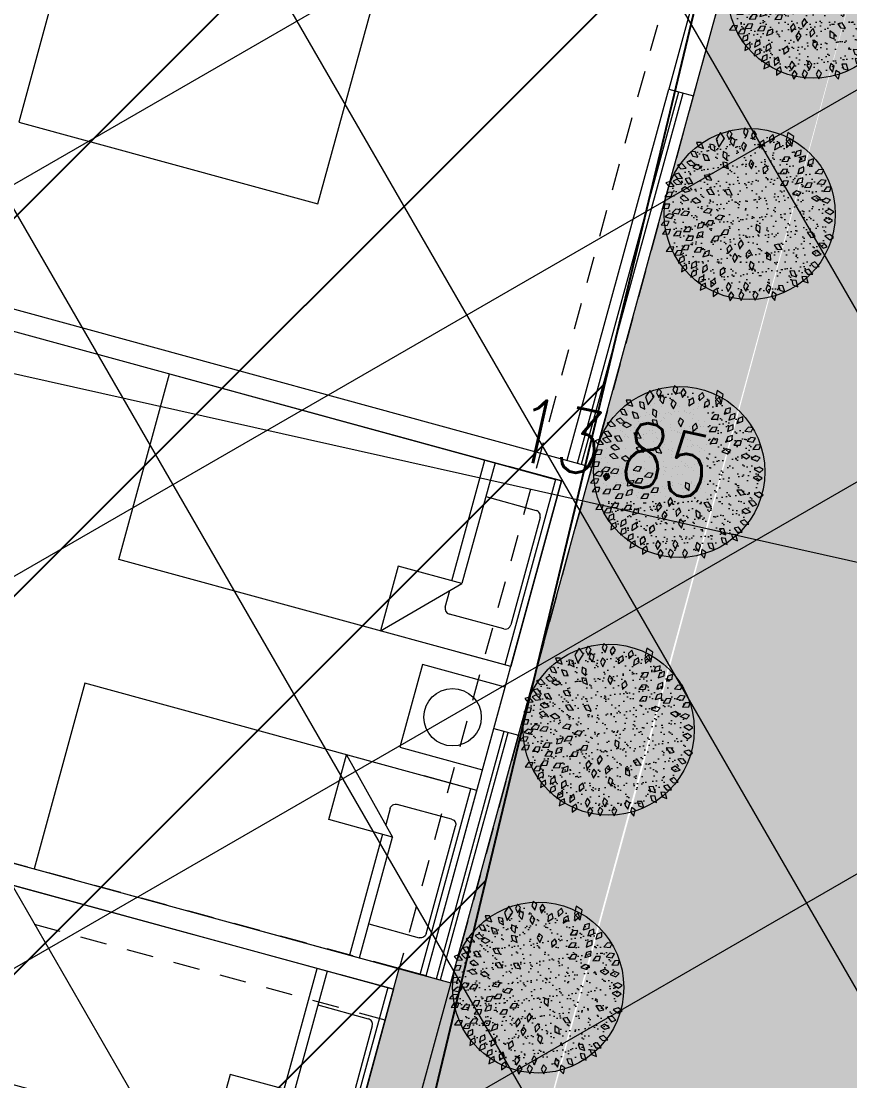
# Model space of a CAD drawing. Header units: inches. Extents: x 0 to 766, y -245 to 236.
# Drawn here: x 202.551 to 206.424, y 73.733 to 78.688 of the extents above; entities that cross this region are included whole.
import ezdxf

# ---------------------------------------------------------------- set-up
doc = ezdxf.new("R2010")
doc.units = ezdxf.units.IN
doc.header["$MEASUREMENT"] = 0
doc.linetypes.add('HIDDEN2', pattern=[0.1875, 0.125, -0.0625])
doc.layers.get('DEFPOINTS').update_dxf_attribs({"color": 251, "lineweight": 9})
for name, color, linetype, lineweight in [('000 SOS 911 SOPORTES ACI', 3, 'Continuous', 25), ('A-PLACAS', 251, 'Continuous', 9), ('A-VIGAS', 251, 'HIDDEN2', 9), ('COTAS-EXTER', 251, 'Continuous', 9), ('DLP_ETAPAS', 251, 'Continuous', 9), ('DLP_HATCH', 251, 'Continuous', 9), ('HATCH', 251, 'Continuous', 9), ('MOBILIARIO', 251, 'Continuous', 9), ('MURO-BAJO', 251, 'Continuous', 9), ('MUROS', 251, 'Continuous', 9), ('VIDRIOS', 251, 'Continuous', 9), ('XREF_VEGETACION_200612$0$0_PA_alternathera verde', 251, 'Continuous', 9), ('XREF_VEGETACION_200612$0$0_PA_arrayan', 251, 'Continuous', 9), ('XREF_VEGETACION_200612$0$0_PA_VEGETACION', 251, 'Continuous', 9)]:
    doc.layers.add(name, color=color, linetype=linetype, lineweight=lineweight)
doc.layers.add('relleno', color=7, linetype='Continuous')
doc.styles.add('TXT_COTAS', font='romans.shx', dxfattribs={"width": 0.8})
doc.dimstyles.new('DLP-COTA 200', dxfattribs={"dimtxt": 0.3, "dimasz": 0.2, "dimexe": 0.36, "dimexo": 0.12, "dimgap": 0.12, "dimtad": 1, "dimzin": 0, "dimdsep": 46, "dimtxsty": 'TXT_COTAS', "dimblk": 'ARCHTICK', "dimcen": 0.18, "dimdle": 0.2, "dimclrd": 256, "dimclre": 256, "dimclrt": 2, "dimadec": 0, "dimazin": 0, "dimtfac": 1, "dimtix": 1, "dimtofl": 0, "dimtmove": 2, "dimatfit": 3, "dimfxl": 0.36, "dimtolj": 1, "dimtzin": 0, "dimlwd": 9, "dimlwe": 9, "dimarcsym": 0})

# ---------------------------------------------------------------- blocks, each defined once
blk = doc.blocks.new('XREF_VEGETACION_200612$0$vib 2')
at = {"layer": 'XREF_VEGETACION_200612$0$0_PA_arrayan', "color": 68, "true_color": 0x3d5200}
for points in [[(471.9991278601013, 17.40327505128238), (471.9866738549131, 17.38433920615082), (471.9947412778862, 17.36167107864796), (472.0110900439348, 17.38599382868125)], [(472.0238042046054, 17.40891701607177), (472.0178819022391, 17.39633102536962), (472.0247516089712, 17.3832593512432), (472.0325724509072, 17.399456377245)], [(472.0691685130013, 17.41660571361439), (472.0648215750683, 17.40339265348848), (472.0732307002172, 17.39125394889214), (472.0790227100223, 17.4082822148728)], [(472.0956921621608, 17.40829769946393), (472.0877171243825, 17.39690122633817), (472.0922654877425, 17.38285224325039), (472.1027251134618, 17.39748458584128)], [(472.1916999459867, 17.40313652296629), (472.1872218011545, 17.38091908173373), (472.2031735761645, 17.36290608109706), (472.2092520207831, 17.39157541718157)], [(471.9312554757778, 17.3750014276066), (471.9362852374229, 17.36203291477503), (471.9504886970377, 17.35799270809355), (471.9441533511697, 17.37482638305241)], [(471.9690640062734, 17.37018244325063), (471.9712709731591, 17.35644890312261), (471.984315701971, 17.34952816723208), (471.9816401853354, 17.36731442121183)], [(472.030705056617, 17.38915131883394), (472.0274703579561, 17.37562292085584), (472.0368584490883, 17.36422444376731), (472.0412164100832, 17.38167487057731)], [(472.0650128810584, 17.3758903175073), (472.0593512305805, 17.36318494300917), (472.0664888819454, 17.35025762820493), (472.0739742462451, 17.36661239941043)], [(472.1233968454622, 17.38147155532374), (472.1115935541864, 17.37411199403718), (472.1102724547834, 17.35940430110412), (472.1256297008644, 17.3687672179945)], [(472.1495084159559, 17.39750684251197), (472.1393987686251, 17.3879530025446), (472.1410202030202, 17.37327538402019), (472.1542160061473, 17.38549749511912)], [(472.1685617030637, 17.37516873027289), (472.1563760033923, 17.36846130522355), (472.154257793917, 17.35384710925976), (472.170101040688, 17.36236184658062)], [(472.1970701181393, 17.38396217420498), (472.1868647333844, 17.37451066907229), (472.1883382153296, 17.35981746023259), (472.2016564808482, 17.37190600950316)], [(471.9138282526026, 17.34757867194693), (471.9201314029929, 17.33517902991852), (471.9346680541604, 17.33258147185742), (471.9266788235137, 17.34869610537996)], [(471.9672958700494, 17.32413026281313), (471.9626095443429, 17.33722679589073), (471.9485174655376, 17.34163982772762), (471.9544070842902, 17.32464507527751)], [(472.0072622541147, 17.34896166609289), (472.0063585641862, 17.33508131408768), (472.0175366961939, 17.32543191514983), (472.0188851998752, 17.3433676548255)], [(472.2301299494396, 17.35317426655325), (472.216849733088, 17.34903703548267), (472.2118540585104, 17.33514082122968), (472.229079194109, 17.34031807180304)], [(471.8767784409972, 17.30959797979472), (471.8865132369244, 17.29966245889579), (471.9011591910421, 17.30154860921541), (471.8887008433954, 17.31452161171296)], [(471.9031515122751, 17.31885644349842), (471.9129879981514, 17.30902158849829), (471.9276137748297, 17.31105829947583), (471.9150226352793, 17.3239024586428)], [(471.920530002957, 17.30365578525095), (471.9328255470115, 17.29715190766251), (471.9462039124707, 17.30340337730459), (471.9303899802034, 17.31197243595434)], [(472.0059207432759, 17.31863085172833), (472.0092072874428, 17.30511495535762), (472.0227586467599, 17.29924791217451), (472.0186844011268, 17.31676675181666)], [(472.0858690981479, 17.32473780537327), (472.0804718505148, 17.31191787771129), (472.0878757557742, 17.29914119105299), (472.0950207297554, 17.31564751004578)], [(472.1308908290395, 17.30936928412336), (472.1207254950664, 17.2998747165982), (472.1222610845667, 17.28518786874244), (472.1355281224477, 17.29733261763874)], [(472.1965609583441, 17.33334824426671), (472.1826713152425, 17.33260082083919), (472.1744144473753, 17.32035804059637), (472.1923836147395, 17.32114432560812)], [(472.2427193064499, 17.33677128993281), (472.2295514937284, 17.33228915479364), (472.2249198925387, 17.31826739294021), (472.2420041621569, 17.32389206639803)], [(472.2652836304198, 17.32779293227077), (472.2522345667672, 17.32297600741501), (472.2479625335379, 17.30884054608046), (472.264897601269, 17.31489964674247)], [(471.8674055556874, 17.2834126044072), (471.8757167310754, 17.27225889690928), (471.8904833037422, 17.2721595655193), (471.8798815137007, 17.28668923405706)], [(471.9531595826988, 17.28075862140554), (471.9600395856749, 17.26866951944026), (471.9746824210687, 17.26675930827994), (471.9659432856084, 17.28247989132526)], [(472.1913401827306, 17.29818071918495), (472.1774505396288, 17.29743329575765), (472.1691936717617, 17.2851905155149), (472.1871628391261, 17.28597680052635)], [(472.2375130577273, 17.30498623644828), (472.2246111890482, 17.29978790865365), (472.2207564112678, 17.28553300692428), (472.2375061007713, 17.29208717517187)], [(472.2947827198608, 17.29633274976908), (472.2809356677341, 17.29765183076583), (472.2709557496599, 17.28676777038925), (472.2888430447632, 17.28488259300386)], [(471.8432023853429, 17.25905713633304), (471.8522458463065, 17.248488473169), (471.8669855839673, 17.24938383272581), (471.8554293522136, 17.26316652939764)], [(471.8641238487728, 17.26429892228333), (471.8739965423655, 17.25450041482125), (471.8886147074063, 17.25659105728167), (471.8759762794365, 17.26938868824808)], [(471.8875433468671, 17.24168499085601), (471.8983226230563, 17.23289362963541), (471.9126679937606, 17.23639675315681), (471.898844281489, 17.24790389002589)], [(471.8982852881148, 17.27098195765526), (471.905596492749, 17.25914865236626), (471.9202986570771, 17.25776738515364), (471.9109986551812, 17.27316281254658)], [(472.1935039490474, 17.26467152883387), (472.1796143059458, 17.26392410540634), (472.1713574380786, 17.25168132516353), (472.1893266054428, 17.2524676101753)], [(472.2350661995038, 17.27384185733024), (472.2216746009388, 17.27008075175502), (472.2162890624615, 17.25633093319752), (472.2336533384089, 17.26102040445849)], [(472.2614461514057, 17.25911742810021), (472.247556508304, 17.25837000467263), (472.2392996404368, 17.24612722443015), (472.2572688078012, 17.24691350944158)], [(472.3013743825365, 17.26605887792175), (472.2876041292039, 17.26802380805665), (472.27712633719, 17.25761816489685), (472.2949059541694, 17.25489889294519)], [(471.8626886242028, 17.23282966493801), (471.8487989811011, 17.2320822415104), (471.8405421132339, 17.21983946126758), (471.8585112805981, 17.22062574627935)], [(471.8840771310779, 17.21759840403476), (471.8942489705281, 17.20811080636852), (471.9087952631908, 17.210653817342), (471.8957660037138, 17.22305331803207)], [(471.9596715611343, 17.23897057432196), (471.9672595637616, 17.2273128282531), (471.9819901928693, 17.22627837132236), (471.9723300109548, 17.24145038850105)], [(472.0121751053676, 17.23879815353993), (472.0185452591874, 17.22643280002396), (472.0330957531845, 17.22391393927114), (472.0250194416004, 17.23998510634376)], [(472.2303035076272, 17.23186319229057), (472.2170309881666, 17.23602504938171), (472.2050109889733, 17.2274471035644), (472.2221185369953, 17.2218936343279)], [(472.2855023918595, 17.21469772316737), (472.2737293897624, 17.22210564115389), (472.2599197582529, 17.21687538182732), (472.2750463125652, 17.20714416532985)], [(472.3160978734025, 17.2472291267417), (472.3022082303008, 17.24648170331412), (472.2939513624336, 17.23423892307136), (472.3119205297978, 17.23502520808304)], [(471.8550422716805, 17.19861191274353), (471.8411526285786, 17.19786448931595), (471.8328957607115, 17.18562170907313), (471.8508649280757, 17.1864079940849)], [(471.9179686242347, 17.21006536739594), (471.9287884193358, 17.20132392236419), (471.9431174452183, 17.20489331339161), (471.9292406941218, 17.21633643354752)], [(472.3143617069008, 17.21054551540897), (472.3013713616356, 17.21551861878223), (472.288844847143, 17.20769890205324), (472.3055770190808, 17.20110014140263)], [(471.8660329037291, 17.16782945297891), (471.8525135439806, 17.17110172119393), (471.8410890306565, 17.16174533137982), (471.8585272836685, 17.1573389097268)], [(471.8853725824287, 17.18197588400755), (471.8715792613734, 17.18377174634582), (471.8612299039518, 17.17323835486857), (471.8790415405041, 17.17073739040887)], [(471.910446139305, 17.17683221118372), (471.896628000266, 17.17842590524867), (471.8864339929978, 17.1677420973663), (471.9042803415284, 17.16550221700888)], [(471.9756770814882, 17.18322690456202), (471.9619528263375, 17.18549089392448), (471.9512511746037, 17.17531562069885), (471.9689674367252, 17.1722102581862)], [(472.0081281987939, 17.16505209735902), (471.9943778646585, 17.16715189221545), (471.9837985925572, 17.1568494392622), (472.0015507046439, 17.15395604396474)], [(472.320219637316, 17.15175342620461), (472.3084552124438, 17.15917495803504), (472.2946395399031, 17.15396067694493), (472.3097548271959, 17.14421196882793)], [(472.3233366244269, 17.17668400320403), (472.311261622581, 17.18358872316204), (472.2976849031984, 17.17778060592329), (472.3132084730252, 17.16869611365746)], [(471.8529816687287, 17.14894762808089), (471.8391069233886, 17.14993366511248), (471.8293913657062, 17.13881298734668), (471.8473187878926, 17.1373580805982)], [(471.9158437026969, 17.13271523026833), (471.9019540595952, 17.1319678068408), (471.893697191728, 17.11972502659802), (471.9116663590921, 17.1205113116097)], [(471.9338902948323, 17.12975302772929), (471.9475505362749, 17.13237574216433), (471.9540722237375, 17.14562448277169), (471.9363753537723, 17.14241044896286)], [(471.9794218933341, 17.15051873528043), (471.9655125491025, 17.15062347457134), (471.9565212977791, 17.1389094259676), (471.9745048867752, 17.1385935989407)], [(472.1012330537493, 17.13995780387387), (472.1003802427454, 17.12607423298343), (472.111593665671, 17.11646586780844), (472.1128764240457, 17.13440642941719)], [(471.8561739585929, 17.12575092121491), (471.8422843154911, 17.12500349778767), (471.8340274476239, 17.11276071754486), (471.8519966149883, 17.11354700255632)], [(471.8871920905565, 17.12063593790088), (471.8733024474548, 17.11988851447361), (471.8650455795875, 17.1076457342308), (471.8830147469517, 17.10843201924257)], [(471.9223469630639, 17.10711095016765), (471.90845160975, 17.10647850763439), (471.900093699364, 17.09430448327791), (471.9180687588504, 17.09494202256789)], [(471.9496185623283, 17.11952516827088), (471.9361875401698, 17.11590736907021), (471.9306553898372, 17.10221588092062), (471.9480687823412, 17.10671954402957)], [(471.9957871998629, 17.10666925006131), (471.9818975567611, 17.1059218266337), (471.9736406888939, 17.09367904639092), (471.9916098562584, 17.09446533140266)], [(472.0237692395729, 17.12447901158595), (472.0098795964709, 17.1237315881587), (472.0016227286038, 17.11148880791583), (472.0195918959681, 17.11227509292732)], [(472.0584880827169, 17.09626565518792), (472.0502723602935, 17.08504145221687), (472.0545207645998, 17.07089887126759), (472.0652893641604, 17.08530534493025)], [(472.2705270150441, 17.10602029360768), (472.2624571855337, 17.11734984253687), (472.2476961478407, 17.11776613722128), (472.2579835942099, 17.10301223376928)], [(472.3230863208236, 17.10305201458183), (472.3120773882045, 17.11155402786463), (472.2978301032031, 17.10767119318691), (472.3119545166792, 17.0965352081011)], [(471.8663644296191, 17.07586084740194), (471.8524747865171, 17.0751134239747), (471.8442179186499, 17.06287064373188), (471.8621870860145, 17.06365692874331)], [(471.9100743109877, 17.08089120877986), (471.8961922313503, 17.08001445783429), (471.8880497436159, 17.06769530897779), (471.9060108086499, 17.06864891410259)], [(471.9464331557788, 17.07428867330424), (471.9325435126772, 17.07354124987665), (471.9242866448101, 17.06129846963387), (471.9422558121742, 17.06208475464561)], [(472.0267184384267, 17.08202757759358), (472.017925008146, 17.07124998921912), (472.0214253778221, 17.05690394630923), (472.0329351681207, 17.0707254493812)], [(472.0828863184533, 17.0672609851137), (472.0731038350667, 17.05737241362618), (472.0752181820086, 17.04275765834049), (472.0879952995834, 17.05541682444121)], [(472.1532569721846, 17.08109375610911), (472.1610950348405, 17.06960264645468), (472.175844572892, 17.06888664204416), (472.1658588991897, 17.08384643952288)], [(472.3049827001154, 17.07648424577365), (472.2958495072797, 17.08697546190407), (472.2811179345431, 17.08595453107415), (472.2927911951269, 17.07227081055546)], [(471.889638327005, 17.06576830096182), (471.8757536645921, 17.06493344950857), (471.8675740352948, 17.05263893042056), (471.8855378964714, 17.05353832550565)], [(471.8958534949202, 17.04958886050997), (471.8831447912918, 17.04393468688727), (471.879799744091, 17.02955163455942), (471.896305581002, 17.03669772214343)], [(471.9675738361461, 17.06561034058126), (471.9543059246627, 17.06143381665006), (471.9493514063843, 17.04752287549988), (471.9665611412522, 17.05275109179828)], [(472.0407998125292, 17.05718892823358), (472.0338229965551, 17.04515543887498), (472.0395498087595, 17.03154422449009), (472.0487269836328, 17.04701318312476)], [(472.1431556005668, 17.03805745600607), (472.142884261277, 17.05196454780341), (472.1309314150905, 17.06063582239795), (472.131101891352, 17.0426502682576)], [(472.2618731972742, 17.05929127437574), (472.2727632277976, 17.05063748546723), (472.2870629632411, 17.05432246868213), (472.2730942600488, 17.06565315934992)], [(471.9020619561104, 17.02567266258305), (471.8898455405596, 17.01902134554291), (471.887660148725, 17.00441704488958), (471.9035423837974, 17.01285883551665)], [(471.9304662182968, 17.00978764210532), (471.917858695864, 17.00391131626495), (471.914766569561, 16.98947177714567), (471.9311444591964, 16.99690642246199)], [(471.9302769097613, 17.03512574451744), (471.9179018181759, 17.02877452923724), (471.9153606839006, 17.01422790861096), (471.9314441967879, 17.02227960613965)], [(471.9601214090856, 17.02456169746074), (471.9485773204055, 17.01680187505161), (471.9477611385283, 17.00205754115043), (471.9627884237772, 17.01194136216975)], [(472.0093882638051, 17.0172671663461), (471.9984637248761, 17.0086569818842), (471.9987643284816, 16.99389313507765), (472.013001557347, 17.00488451961814)], [(472.0852723583308, 17.03415629966037), (472.0812669136661, 17.02083574260299), (472.0899856571089, 17.00891747730017), (472.0953375062449, 17.02608916710383)], [(472.1979020280947, 17.00738808887391), (472.2026591088393, 16.99431709005714), (472.2167748464238, 16.98998033003454), (472.2107934093976, 17.00694298404267)], [(472.2399053988038, 17.00867457269498), (472.2483900304832, 16.99765223843531), (472.2631563502151, 16.99778390706083), (472.2523285752761, 17.01214595808955)], [(472.2575816109248, 17.02804146086364), (472.2673630416371, 17.01815184810641), (472.2819999601167, 17.02010688070891), (472.2694807177307, 17.03302112826614)], [(471.9516418350823, 16.99311642633708), (471.9388391641212, 16.98767837121232), (471.9352509236898, 16.97335405392837), (471.9518754585199, 16.98021947901151)], [(471.9825233693091, 16.98536237849359), (471.9717541946844, 16.97655864603644), (471.9723181710373, 16.96180251288015), (471.9863570222409, 16.97304617228323)], [(472.2031155995646, 16.98126632587497), (472.2065555556306, 16.96778865806706), (472.2201727254758, 16.96207602115748), (472.2158996206267, 16.97954742049569)], [(472.2321669876316, 16.99170220966022), (472.2359621967923, 16.97832023616226), (472.249725690669, 16.97296974353537), (472.2449919982344, 16.99032201646432)], [(471.9569241407396, 16.97264876413521), (471.9444619520573, 16.96647019791626), (471.9417188399888, 16.95196030917671), (471.9579127312776, 16.95978763980761)], [(471.9896707949354, 16.95741639135522), (471.9785002073352, 16.94912791743385), (471.9783708440703, 16.93436157732557), (471.9929220443532, 16.94493379517339)], [(472.0223432390733, 16.97374342907903), (472.0153781874135, 16.96170312664722), (472.0211182998611, 16.94809751588758), (472.0302803516985, 16.96357543648494)], [(472.030000023455, 16.94774171370608), (472.0223566240668, 16.93612021324051), (472.0273078453716, 16.92220809828106), (472.0373415772132, 16.9371357050959)], [(472.0576167209745, 16.94881853898118), (472.0519104534347, 16.9361331403654), (472.0590026287028, 16.92318082068826), (472.0665454243158, 16.93950918417747)], [(472.0704825728195, 16.97470032761799), (472.0649396098166, 16.96194272641605), (472.0721974614599, 16.9490825116211), (472.0795300388005, 16.96550635189757)], [(472.0979690943521, 16.94925666250339), (472.0921063795957, 16.93664280492672), (472.0990378277722, 16.92360376503777), (472.1067819836412, 16.9398375960634)], [(472.1335297547532, 16.96779044449741), (472.1293706982108, 16.95451704719468), (472.1379511800154, 16.94249885818604), (472.1435010394947, 16.95960757759022)], [(472.1481873327727, 16.94765669469166), (472.1454389599439, 16.93402117951763), (472.1552290463867, 16.92296605660999), (472.1589595715612, 16.94056129465406)], [(472.1650447614836, 16.96578184343801), (472.1694842578887, 16.9525995940495), (472.1834909569655, 16.94792263820017), (472.1779216031351, 16.96502502159538)]]:
    blk.add_lwpolyline(points, close=True, dxfattribs=at)
blk = doc.blocks.new('XREF_VEGETACION_200612$0$ARRAYAN')
at = {"layer": 'XREF_VEGETACION_200612$0$0_PA_arrayan', "true_color": 0x779e00}
h = blk.add_hatch(dxfattribs=at)
h.set_pattern_fill('AR-SAND', color=64, scale=0.0009, style=0)
h.set_pattern_definition([(37.50000000000001, (878.0805660225582, 496.4642429204698), (-0.0014400281663856, 0.0440471913596408), [0, -0.0347472, 0, -0.038862, 0, -0.0371475]), (7.499999999999999, (878.0805660225582, 496.4642429204698), (0.0404570954824202, 0.0645142590511519), [0, -0.0187452, 0, -0.0313182, 0, -0.0120015]), (327.5, (878.0524482225583, 496.4642429204698), (0.0711893133217312, 0.0001293466210691), [0, -0.01143, 0, -0.041148, 0, -0.053721]), (317.5, (878.0524482225583, 496.4642429204698), (0.0687200807225068, 0.0200636390931495), [0, -0.005715, 0, -0.0269748, 0, -0.030861])])
h.paths.add_polyline_path([(784.3152277029352, 808.4285049173043, 1), (783.7942965999522, 808.4285049173043, 1)])
at = {"layer": 'XREF_VEGETACION_200612$0$0_PA_arrayan'}
blk.add_circle((784.0578047917517, 808.4294242570828), 0.2761531747650853, dxfattribs=at)
at = {"layer": 'XREF_VEGETACION_200612$0$0_PA_arrayan', "color": 252, "xscale": 1.128600000000005, "yscale": 1.128600000000005, "zscale": 1.128600000000005}
blk.add_blockref('XREF_VEGETACION_200612$0$vib 2', (251.2648154271443, 789.0514367767951), dxfattribs=at)
blk = doc.blocks.new('XREF_PISOS_200612')
at = {"true_color": 0xc5dddb}
h = blk.add_hatch(color=254, dxfattribs=at)
h.dxf.hatch_style = 1
edge = h.paths.add_edge_path()
edge.add_arc((54.31017770283506, 58.45093949884176), 2.034999167713067, 137.2455501913871, 180, ccw=False)
edge.add_spline(control_points=[(52.81593929347582, 59.83241450320929), (52.72144404883147, 59.73020604997873), (52.6097548295802, 59.64713115803897)], knot_values=[7.420732677251505, 7.420732677251505, 7.420732677251505, 7.608206266191195, 7.608206266191195, 7.608206266191195], weights=[0.9697931051922422, 0.9805677013496867, 1], degree=2, periodic=0)
edge.add_spline(control_points=[(52.6097548295802, 59.64713115803897), (50.2794655689504, 57.91385261714458), (47.9491763083206, 56.1805740762502)], knot_values=[6.420732677251503, 6.420732677251503, 6.420732677251503, 7.420732677251504, 7.420732677251504, 7.420732677251504], weights=[1, 1, 1], degree=2, periodic=0)
edge.add_spline(control_points=[(47.9491763083206, 56.1805740762502), (46.74738107764279, 55.28667394630612), (47.63950677076355, 54.08356091473252)], knot_values=[4.851412029839768, 4.851412029839768, 4.851412029839768, 6.420732677251505, 6.420732677251505, 6.420732677251505], weights=[1, 0.7076283201114759, 1], degree=2, periodic=0)
edge.add_spline(control_points=[(47.63950677076355, 54.08356091473252), (48.70079921590514, 52.65231105033308), (49.76209166101762, 51.22106118500233)], knot_values=[3.851412029839767, 3.851412029839767, 3.851412029839767, 4.851412029839767, 4.851412029839767, 4.851412029839767], weights=[1, 1, 1], degree=2, periodic=0)
edge.add_spline(control_points=[(49.76209166101762, 51.22106118500233), (48.22932379113627, 53.28813875280321), (49.77797822045977, 55.34334104787558), (51.28306129571865, 57.34072027821094), (53.64785177248996, 56.52673941198736)], knot_values=[1.312897387582045, 1.312897387582045, 1.312897387582045, 2.596701397528634, 2.596701397528634, 3.851412029839767, 3.851412029839767, 3.851412029839767], weights=[1, 0.800958439030089, 1, 0.8054690896072664, 0.9911831382454394], degree=2, periodic=0)
edge.add_arc((54.31017770283506, 58.45093949884176), 2.034999167713067, 180, 251.00610406871, ccw=False)
edge = h.paths.add_edge_path()
edge.add_arc((55.26212411891902, 61.66319752670825), 1.31534463850727, 118.9530838935475, 180.0000000000045, ccw=False)
edge.add_arc((53.36564128127065, 65.09115993138403), 2.602253273649963, 223.0791399977491, 298.9530838935453, ccw=False)
edge.add_spline(control_points=[(51.46492688724538, 63.31380040384829), (52.13753899236326, 62.59450670424849), (52.81015109751024, 61.87521300464869)], knot_values=[9.103877956185665, 9.103877956185665, 9.103877956185665, 9.690290230294782, 9.690290230294782, 9.690290230294782], weights=[1, 1, 1], degree=2, periodic=0)
edge.add_spline(control_points=[(52.81015109751024, 61.87521300464869), (53.26863654976478, 61.3849070854485), (53.20850411357242, 60.71633181255311), (53.16274138839799, 60.20752444677056), (52.81593929347582, 59.83241450320929)], knot_values=[7.608206266191196, 7.608206266191196, 7.608206266191196, 8.449778905658277, 8.449778905658277, 9.103877956185666, 9.103877956185666, 9.103877956185666], weights=[1, 0.9127680279737026, 1, 0.9322003266240158, 0.9697931051922422], degree=2, periodic=0)
edge.add_arc((54.31017770283506, 58.45093949884176), 2.034999167713067, 73.4929124860069, 137.245550186372, ccw=False)
edge.add_arc((55.26212411891902, 61.66319752670825), 1.31534463850727, 180, 253.4929124860068, ccw=False)
edge = h.paths.add_edge_path()
edge.add_spline(control_points=[(52.06674706956255, 67.34606479108334), (51.46490546764107, 66.9993856092915), (50.8630638657196, 66.65270642656833)], knot_values=[11.90393865263135, 11.90393865263135, 11.90393865263135, 12.35166604686488, 12.35166604686488, 12.35166604686488], weights=[1, 1, 1], degree=2, periodic=0)
edge.add_spline(control_points=[(50.8630638657196, 66.65270642656833), (50.23517412878573, 66.29102272167802), (50.12820993817877, 65.57435035146773), (50.02124574757181, 64.85767798125744), (50.51616055594059, 64.32841438241303)], knot_values=[10.10387795618567, 10.10387795618567, 10.10387795618567, 11.00390830440851, 11.00390830440851, 11.90393865263135, 11.90393865263135, 11.90393865263135], weights=[1, 0.9004405020335327, 1, 0.9004405020335327, 1], degree=2, periodic=0)
edge.add_spline(control_points=[(50.51616055594059, 64.32841438241303), (50.99054372159299, 63.82110739313066), (51.46492688724538, 63.31380040384829)], knot_values=[9.690290230294782, 9.690290230294782, 9.690290230294782, 10.10387795618566, 10.10387795618566, 10.10387795618566], weights=[1, 1, 1], degree=2, periodic=0)
edge.add_arc((53.36564128127065, 65.09115993138403), 2.602253273649962, 180, 223.0791399977492, ccw=False)
edge.add_arc((53.36564128127065, 65.09115993138403), 2.602253273649963, 119.94325922403061, 180, ccw=False)
edge = h.paths.add_edge_path()
edge.add_arc((55.59758859759313, 68.49695366155356), 1.469726558404782, 160.2370857837698, 180, ccw=False)
edge.add_spline(control_points=[(54.21442918878165, 68.99391060788184), (54.02835176844383, 68.4760091342032), (53.55149262698251, 68.2013236740604)], knot_values=[12.90393865263135, 12.90393865263135, 12.90393865263135, 13.60460954261812, 13.60460954261812, 13.60460954261812], weights=[0.9717292602615879, 0.9254469480725109, 1], degree=2, periodic=0)
edge.add_spline(control_points=[(53.55149262698251, 68.2013236740604), (52.80911984827253, 67.77369423303753), (52.06674706956255, 67.34606479108334)], knot_values=[12.35166604686488, 12.35166604686488, 12.35166604686488, 12.90393865263135, 12.90393865263135, 12.90393865263135], weights=[1, 1, 1], degree=2, periodic=0)
edge.add_arc((53.36564128127065, 65.09115993138403), 2.602253273649963, 56.76163653179577, 119.9432592240154, ccw=False)
edge.add_arc((55.59758859759313, 68.49695366155356), 1.469726558404782, 180, 236.7616365318027, ccw=False)
edge = h.paths.add_edge_path()
edge.add_arc((54.99892079690471, 71.13364628795534), 1.234076530135634, 217.3290119148632, 282.7922702117886, ccw=False)
edge.add_spline(control_points=[(53.96818250254728, 70.44547442067415), (54.40392261566012, 69.90774814225733), (54.27757210604614, 69.22726702876389), (54.25543357760762, 69.1080364016816), (54.21442918878165, 68.99391060788184)], knot_values=[13.60460954261812, 13.60460954261812, 13.60460954261812, 14.46920996199322, 14.46920996199322, 14.63313949138156, 14.63313949138156, 14.63313949138156], weights=[1, 0.9080044556105098, 1, 0.9825575075379989, 0.9717292602615879], degree=2, periodic=0)
edge.add_arc((55.59758859759313, 68.49695366155356), 1.469726558404782, 102.7922702117881, 160.2370857526825, ccw=False)
blk = doc.blocks.new('paisajismo et 1')
at = {"layer": 'XREF_VEGETACION_200612$0$0_PA_alternathera verde', "true_color": 0xcde5ce, "transparency": 33554618}
h = blk.add_hatch(color=254, dxfattribs=at)
edge = h.paths.add_edge_path()
edge.add_line((54.58191635808907, 75.6223316071555), (54.51503128538025, 75.31592099461704))
edge.add_line((54.51503128538025, 75.31592099461704), (53.28586507274304, 75.64527508895844))
edge.add_arc((52.72734840452904, 74.01878644526005), 1.719711073626238, 71.04814392273384, 107.9064280012974)
edge.add_arc((52.64217447076226, 74.0506981043145), 1.664682255013846, 105.4538315470579, 212.0361834056438)
edge.add_line((51.23100122841424, 73.16765954904258), (50.16290020092856, 74.5253567583859))
edge.add_line((50.16290020092856, 74.5253567583859), (50.93627608695533, 77.4543372457847))
edge.add_line((50.93627608695533, 77.4543372457847), (54.79171079854132, 76.58343159873039))
edge.add_line((54.79171079854132, 76.58343159873039), (54.58191635808907, 75.6223316071555))
at = {"layer": 'XREF_VEGETACION_200612$0$0_PA_alternathera verde', "true_color": 0x99b29c, "transparency": 33554618}
h = blk.add_hatch(dxfattribs=at)
h.set_pattern_fill('STIP2', color=253, scale=0.1, angle=45, style=0, double=1, pattern_type=2)
h.set_pattern_definition([(45, (-0.05515432893298566, 0.0678822509944439), (-0.07071067811865477, 0.07071067811865477), [0, -0.1]), (45, (-0.03535533905960619, 0.06505382340401411), (-0.07071067811865477, 0.07071067811865477), [0, -0.1]), (45, (-0.02192031021695584, 0.04454772733151913), (-0.07071067811865477, 0.07071067811865477), [0, -0.1]), (45, (0.01909188309218735, 0.05303300824016333), (-0.07071067811865477, 0.07071067811865477), [0, -0.1]), (45, (-0.008485281374305487, 0.07636753190308809), (-0.07071067811865477, 0.07071067811865477), [0, -0.1]), (45, (-0.006363961030729115, 0.112429978325963), (-0.07071067811865477, 0.07071067811865477), [0, -0.1]), (45, (-0.03606244584079832, 0.09263098798692226), (-0.07071067811865477, 0.07071067811865477), [0, -0.1]), (45, (0.02262741699814796, 0.09333809465169907), (-0.07071067811865477, 0.07071067811865477), [0, -0.1]), (45, (0.04171930009033531, 0.06717514432966709), (-0.07071067811865477, 0.07071067811865477), [0, -0.1]), (45, (0, 0.004242640919983387), (-0.07071067811865477, 0.07071067811865477), [0, -0.1]), (45, (-0.001414213562384248, 0.03111269790679216), (-0.07071067811865477, 0.07071067811865477), [0, -0.1]), (45, (0.02192031021695584, 0.02757716458290815), (-0.07071067811865477, 0.07071067811865477), [0, -0.1]), (45, (0.01979898987337947, 0.115965511649847), (-0.07071067811865477, 0.07071067811865477), [0, -0.1]), (45, (0.0148492424050346, 0.07566042523831129), (-0.07071067811865477, 0.07071067811865477), [0, -0.1]), (45, (-0.01414213562384248, 0.09333809465169907), (-0.07071067811865477, 0.07071067811865477), [0, -0.1]), (45, (0.004242640687152743, 0.09899494890123606), (-0.07071067811865477, 0.07071067811865477), [0, -0.1]), (45, (-0.002121320343576372, 0.05444722250103951), (-0.07071067811865477, 0.07071067811865477), [0, -0.1]), (45, (-0.02050609665457159, 0.112429978325963), (-0.07071067811865477, 0.07071067811865477), [0, -0.1]), (45, (0.04313351365271956, 0.09263098798692226), (-0.07071067811865477, 0.07071067811865477), [0, -0.1]), (45, (0.0622253967449069, 0.0692964643239975), (-0.07071067811865477, 0.07071067811865477), [0, -0.1]), (120.9638, (-0.02757716446649283, 0.05303300824016333), (0.141421532209918, -0.2828426137166201), [0.004123099999999989, -0.4081874999999993]), (14.03620000000003, (-0.03040559159126133, 0.07990306615829468), (-0.3535534263607663, -0.07071036266044872), [0.005831, -0.5772642]), (23.19860000000003, (0.006363961030729115, 0.08414570707827806), (0.282842725450836, 0.1414213818706459), [0.0053852, -0.5331313]), (194.0362, (0.04101219330914319, 0.05091168824583292), (0.3535534263607664, 0.07071036266044864), [0.005830999999999989, -0.5772641999999986]), (98.13009999999991, (0.009899494936689734, 0.03818376641720533), (-0.07071066359193326, 0.3535533934986177), [0.004999999999999999, -0.4949999999999999]), (0, (-0.003535533905960619, 0.1265721134841442), (0.07071070000000002, 0.07071069999999999), [0.005656900000000001, -0.1357645]), (146.3099, (0.03535533905960619, 0.07778174616396427), (-0.3535532763525759, 0.2121322549781836), [0.005099, -0.5048028999999999]), (8.130100000000086, (-0.01979898987337947, 0.02828427124768496), (0.3535533934986178, 0.07071066359193351), [0.004999999999999996, -0.4949999999999997]), (0, (-0.05586143571417779, 0.08131727948784828), (0.07071070000000002, 0.07071069999999999), [0.0042426, -0.1371787])])
edge = h.paths.add_edge_path()
edge.add_arc((51.71452824366861, 60.85070884227753), 1.000000000216064, 43.0791400622907, 201.8251881637574)
edge.add_arc((49.35667361045489, 60.07555095106363), 1.485354890708911, -86.78856903532977, 15.757876152655115, ccw=False)
edge.add_arc((49.53357393966871, 55.64184337481856), 2.952172311638322, 91.81863581691148, 163.0055155460936)
edge.add_line((46.71031444182154, 56.50470325071365), (46.6640651547059, 56.33555851131678))
edge.add_arc((49.53357393763145, 55.64184337668121), 2.952172309217285, 166.4092828962823, 218.9557343629963)
edge.add_arc((48.8443901540013, 54.97701175138354), 1.999999995301538, 126.64201920200159, 216.5574689137809, ccw=False)
edge.add_line((47.65076319815125, 56.58177175465971), (52.31134172272868, 60.04832883924246))
edge.add_arc((51.71452824343578, 60.85070884227753), 0.9999999991681295, 306.6420192171174, 403.0791400531792)
edge = h.paths.add_edge_path()
edge.add_arc((48.24317445792258, 69.78608579654247), 3.570987634337727, 308.6827920765558, 355.422778427953, ccw=False)
edge.add_arc((51.61177067240351, 65.35293390322477), 1.999999997126928, 119.9432591410272, 124.63522977367461, ccw=False)
edge.add_line((50.6134864394844, 67.08597417362034), (53.30191520074732, 68.6345914201811))
edge.add_arc((52.80277308280347, 69.50111155677587), 1.000000000514846, 299.9432591747675, 540.0000000533608)
edge = h.paths.add_edge_path()
edge.add_line((50.94000118487747, 77.43960933107883), (49.32637376661296, 71.45953549351543))
edge.add_arc((51.36612315132516, 70.81633663550019), 2.13875719131132, 89.20540455432968, 162.4982537651871, ccw=False)
edge.add_line((51.39578314134269, 72.9548881566152), (51.24286988412496, 73.15231186058372))
edge.add_arc((52.71662894968176, 74.02651515882462), 1.713533539200834, 79.26616203354871, 210.6755386143308, ccw=False)
edge.add_line((53.03576925653033, 75.71006695646793), (54.51503128538025, 75.31592099461704))
edge.add_line((54.51503128538025, 75.31592099461704), (54.79356219971669, 76.58298922982067))
edge.add_line((54.79356219971669, 76.58298922982067), (50.94000118487747, 77.43960933107883))
at = {"layer": 'XREF_VEGETACION_200612$0$0_PA_alternathera verde', "true_color": 0x6e6b8e, "transparency": 33554615}
h = blk.add_hatch(dxfattribs=at)
h.set_pattern_fill('ANSI36', color=8, scale=0.3, angle=132, style=0)
h.set_pattern_definition([(177, (0, 0), (-0.06749766157737931, -0.03401406042485334), [0.09374999999999982, -0.01874999999999995, 0, -0.01874999999999995])])
h.paths.add_polyline_path([(52.44493923467235, 61.53371673729271), (50.15094869310269, 63.98691811412573, -0.02983337048309246), (49.99875479566981, 64.17048738338053), (47.50850257874117, 62.34643652662635), (46.64178588366485, 59.17656088992953), (47.38529452224611, 58.97326735313982), (46.71031444182154, 56.50470325071365, -0.3210017276305233), (49.43988423232804, 58.59252865053713, 0.4799056331604921), (50.78620576570393, 60.47893286496401, -0.8298184064914161)])
h.paths.add_polyline_path([(53.57647085300414, 70.13466641586274), (51.39578314134269, 72.9548881566152, 0.3311678825170863), (49.32637376661296, 71.45953549351543), (47.72912305110367, 65.61785032600164), (48.35610862975591, 65.44641808792949), (50.38572050523362, 66.93306078854948, -0.01384714641584868), (50.47507114583277, 66.99850802030414, 0.2068169700446639), (51.8027730823087, 69.50111155584455, -0.7046850096040277)])
at = {"layer": 'XREF_VEGETACION_200612$0$0_PA_VEGETACION', "true_color": 0x9a9384, "transparency": 33554508}
h = blk.add_hatch(color=252, dxfattribs=at)
h.dxf.hatch_style = 1
h.paths.add_polyline_path([(47.38532567897346, 58.9732575379312), (46.6418170403922, 59.17655107565224), (48.35613978750189, 65.44640827272087), (47.72915420783102, 65.61784051172435), (50.94321559474338, 77.44239170197397), (50.37695617336431, 77.57871419657022), (46.9998552465986, 65.22549911215901), (47.62680935280514, 65.05407547857612), (45.91251832296257, 58.78421055991203), (46.68419261727831, 58.57321584038436), (45.41820021453896, 53.94317787420005), (45.96878574747825, 53.79263113904744)])
blk.add_blockref('XREF_PISOS_200612', (0, 0))
at = {"layer": 'XREF_VEGETACION_200612$0$0_PA_arrayan', "color": 7, "xscale": 1.448471488116207, "yscale": 1.448471488116207, "zscale": 1.448471488116207}
for p in [(-1085.554385734693, -1095.874708531424, -5.041488800791064e-08), (-1085.8509911492, -1096.910012742504, 5.897200835087043e-06), (-1086.180668558693, -1098.115754341707, 5.851668577163028e-06), (-1086.510345968185, -1099.32149594184, 5.806136319239012e-06), (-1086.840023377707, -1100.527237541974, 5.760604061314996e-06)]:
    blk.add_blockref('XREF_VEGETACION_200612$0$ARRAYAN', p, dxfattribs=at)
blk = doc.blocks.new('_ArchTick')
at = {"color": 0, "linetype": 'ByBlock', "const_width": 0.15}
blk.add_lwpolyline([(-0.5, -0.5), (0.5, 0.5)], dxfattribs=at)
blk = doc.blocks.new('*D235')
at = {"layer": 'COTAS-EXTER', "lineweight": 9, "transparency": 16777216}
for p, q in [((-30.40042425094998, -33.0031808500117), (-30.63544160368392, -34.05308274274969)), ((-30.75197283796074, -33.65808847514835), (-16.84583531440026, -36.77093516124992)), ((-16.88462678208725, -36.02865109936653), (-17.11964413482119, -37.07855299210453))]:
    blk.add_line(p, q, dxfattribs=at)
at = {"layer": 'DEFPOINTS', "color": 0, "transparency": 16777216}
for p in [(-30.37421131992596, -32.88607883360237), (-16.85841385106323, -35.9115490829572), (-17.04100534174914, -36.72724694287655)]:
    blk.add_point(p, dxfattribs=at)
at = {"layer": 'COTAS-EXTER', "lineweight": 9, "transparency": 16777216, "xscale": 0.2, "yscale": 0.2, "zscale": 0.2}
for p, rotation in [((-30.55680281061186, -33.70177669352172), 167.382512691704), ((-17.04100534174914, -36.72724694287655), 347.3825126917039)]:
    blk.add_blockref('_ArchTick', p, dxfattribs=dict(at, rotation=rotation))
at = {"layer": 'COTAS-EXTER', "color": 2, "transparency": 16777216, "insert": (-23.73992498137646, -34.95103228127815), "char_height": 0.3, "attachment_point": 5, "rotation": 347.38251269170394, "style": 'TXT_COTAS'}
blk.add_mtext('\\A1;13.85', dxfattribs=at)
blk = doc.blocks.new('ESTR_PISO-1_PISO')
at = {"layer": 'HATCH'}
h = blk.add_hatch(color=256, dxfattribs=at)
h.dxf.hatch_style = 1
h.paths.add_polyline_path([(-26.45000000886381, 2.950000003033352), (-29.9000000088638, 2.950000003033352), (-29.90000000606983, 1.500000002741245), (-29.65000001128521, 1.50000000262483), (-29.65000001128521, 2.700000003033352), (-26.45000000886381, 2.700000003033352)])
h.paths.add_polyline_path([(-22.65000366250683, -2.530000005981407), (-18.74999998613441, -2.530000005981407), (-18.74999998613288, 2.869999992595268), (-22.44999998488044, 2.869999992595268), (-22.45000342059387, -0.5300005013042437), (-22.65000366250683, -0.5300002593523914), (-22.64999998484183, 3.11999999300599), (-18.49999998433253, 3.119999985222847), (-18.49999998433253, -2.780000005981378), (-22.65000366250683, -2.780000005981378)])
h.paths.add_polyline_path([(-29.90000001815997, -2.449999997157278), (-26.45000001034731, -2.449999997157278), (-26.45000001034731, -2.199999997223529), (-29.90000001815997, -2.199999997223529)])
h.paths.add_polyline_path([(-30.30000000718738, -6.800000003093373), (-22.39999965129812, -6.800000003093373), (-22.39999965129812, -7.100000336519088), (-30.30000000718738, -7.100000336519088)])
h.paths.add_polyline_path([(-20.85000004935182, -4.750003257845236), (-21.5500000280017, -4.750003257845236), (-21.55000002800205, -5.000003152987489), (-20.85000004935182, -5.000003152987489)])
h.paths.add_polyline_path([(-22.44999997200972, 4.919999993006002), (-22.4499999847813, 6.869999992998601), (-18.74999998478216, 6.869999992710461), (-18.74999998480502, 4.919999992745232), (-18.54999998481543, 4.919999992742305), (-18.54999998059867, 6.869999990180787), (-18.04999997781795, 6.869999993250929), (-18.049999979353, 7.119999992617892), (-22.44999995288214, 7.11999999270688), (-22.44999995288214, 13.72000001150502), (-22.649999985639, 13.72000001150502), (-22.64999998481278, 4.919999993006002)])
h.paths.add_polyline_path([(-26.45000000793158, 8.519999993329606), (-29.65000001128431, 8.519999993201452), (-29.65000001220403, 9.700000000067007), (-29.90000000791986, 9.699999999950592), (-29.90000000793157, 8.269999993201452), (-26.45000000793158, 8.269999993201452)])
h.paths.add_polyline_path([(-19.14999996774782, 8.919999992945293), (-15.74999999686031, 8.919999992945293), (-15.74999999686031, 9.169999994901076), (-19.14999996774782, 9.169999994901076)])
h.paths.add_polyline_path([(-20.64999997314962, 18.06999999368185), (-16.64999998155054, 18.06999999368185), (-16.64999998155054, 18.3199999853195), (-20.64999997314962, 18.3199999853195)])
h.paths.add_polyline_path([(-19.14999997234969, 13.72000000406877), (-15.74999998420117, 13.72000000406877), (-15.74999998420117, 13.46999999532017), (-19.14999997234969, 13.46999999532017)])
h.paths.add_polyline_path([(-29.80000000515398, 18.31999998400931), (-25.8000000027956, 18.31999998584587), (-25.8000000027956, 18.06999999389313), (-29.55000085984682, 18.07000099347016), (-29.55000000562754, 17.67000006339305), (-29.8000000057358, 17.66999998866669)])
h.paths.add_polyline_path([(-26.45000002318596, 13.36999999350763), (-29.90000001671172, 13.36999997327541), (-29.90000002318595, 14.21999999993523), (-29.55000002318599, 14.21999999993523), (-29.55000001817609, 13.61999999356124), (-26.45000002318596, 13.61999999356124)])
h.paths.add_polyline_path([(-23.12499998563788, 31.11999999606229), (-28.72500000894649, 31.11999999859427), (-28.72500000874743, 30.91999999607987), (-23.37499999896693, 30.91999999607987), (-23.37499999982811, 24.61999999335671), (-23.12499999982805, 24.61999999331505)])
h.paths.add_polyline_path([(-17.19999999597133, 25.66999999352174), (-17.19999999299523, 24.21999999983336), (-17.44999999150514, 24.21999999992067), (-17.44999998872862, 25.66999999353732)])
h.paths.add_polyline_path([(-29.00000264258932, 25.66999999605957), (-29.00000000495152, 24.21999999644663), (-29.25000000346131, 24.21999999635932), (-29.25000000174498, 25.66999999607276)])
h.paths.add_polyline_path([(-29.25000000524926, 28.36999999599811), (-28.20000000313672, 28.36999999595798), (-28.20000000314508, 28.06999999589402), (-29.2500000086593, 28.06999999591653)])
h.paths.add_polyline_path([(-17.1999999860779, 30.91999999963545), (-17.19999998563787, 31.11999999963544), (-23.07499998563787, 31.11999999963544), (-23.0749999860779, 30.91999999963545)])
at = {"layer": 'A-PLACAS', "elevation": -4.374082810000002e-07}
blk.add_lwpolyline([(-17.19999999597133, 25.66999999352174), (-17.19999999299523, 24.21999999983336), (-17.44999999150514, 24.21999999992067), (-17.44999998872862, 25.66999999353732)], close=True, dxfattribs=at)
at = {"layer": 'A-VIGAS'}
for p, q in [((-17.4499999856792, 30.91999999505549, 4.374361179999999e-07), (-17.44999999471156, 25.66999999354078, -4.370903709000001e-07)), ((-17.1999999856792, 30.91999999505549, 4.374361179999999e-07), (-17.19999999471156, 25.66999999354078, -4.370903709000001e-07)), ((-17.44999999597076, 25.66999999309928, -1.615170369836468e-06), (-23.12499999968918, 25.66999999388139, 4.374361179999999e-07)), ((-17.44999999597076, 25.41999999309928, -1.615170369836468e-06), (-23.12499999968918, 25.41999999388139, 4.374361179999999e-07))]:
    blk.add_line(p, q, dxfattribs=at)
blk = doc.blocks.new('CAMA 2PLAZAS C_VELADOR')
at = {"layer": 'MOBILIARIO'}
for p, q in [((-1.849946584286015, -0.0599999755255567), (-1.849892390794678, -5.68e-14)), ((-1.849892390794678, -5.68e-14), (-0.3998923907946903, -5.68e-14)), ((-0.3998923907946903, -5.68e-14), (-0.3998923907946903, -0.0599999755255567))]:
    blk.add_line(p, q, dxfattribs=at)
at = {"layer": 'MOBILIARIO', "linetype": 'Continuous'}
for p, q in [((-1.849946584286129, -0.05999997552544301), (-0.3999458065079864, -0.05999997552544301)), ((-1.849946584286129, -1.900000000000034), (-1.849946584286129, -0.05999997552544301)), ((-1.632657967488139, -0.0877744199698896), (-1.208566978861625, -0.0877744199698896)), ((-1.041324634154674, -0.0877744199698896), (-0.6172336455281596, -0.0877744199698896)), ((-0.3999458065079864, -0.05999997552544301), (-0.3999458065079864, -1.900000000000034)), ((-1.66327913984159, -0.3957744199699391), (-1.66327913984159, -0.1183955923233384)), ((-1.177945806508176, -0.1183955923233384), (-1.177945806508176, -0.3957744199699391)), ((-1.071945806508181, -0.3957744199699391), (-1.071945806508181, -0.1183955923233384)), ((-0.5866124731747107, -0.1183955923233384), (-0.5866124731747107, -0.4118199142831715)), ((-1.849946584286129, -0.3959999755255126), (-0.7546124731747739, -0.3959999755255126)), ((-0.3999458065079864, -0.7506666421922433), (-0.7546124731747739, -0.3959999755255126)), ((-0.7546124731747739, -0.3959999755255126), (-0.7546124731747739, -0.7506666421922433)), ((-0.6172336455281596, -0.4424410866366202), (-0.7081558065080742, -0.4424410866366202)), ((-0.7546124731747739, -0.4519999755255526), (-1.849946584286129, -0.4519999755255526)), ((-0.7546124731747739, -0.7506666421922433), (-0.3999458065079864, -0.7506666421922433)), ((-0.3999458065079864, -1.900000000000034), (-1.849946584286129, -1.900000000000034))]:
    blk.add_line(p, q, dxfattribs=at)
at = {"layer": 'MOBILIARIO'}
for points in [[(-2.249946584286675, -0.3999999999999772), (-1.849946584286668, -0.3999999999999772), (-1.849946584286668, 0), (-2.249946584286675, 0)], [(-0.4000000000000057, -0.3999999999999772), (0, -0.3999999999999772), (0, 0), (-0.4000000000000057, 0)]]:
    blk.add_lwpolyline(points, close=True, dxfattribs=at)
for centre in [(-2.049946584286669, -0.1999999999999886), (-0.2000000000000028, -0.1999999999999886)]:
    blk.add_circle(centre, 0.1343855865280572, dxfattribs=at)
at = {"layer": 'MOBILIARIO', "linetype": 'Continuous'}
for centre, start, end in [((-1.632657967488139, -0.1183955923233384), 90, 180), ((-1.208566978861625, -0.1183955923233384), 0, 90), ((-1.041324634154674, -0.1183955923233384), 90, 180), ((-0.6172336455281596, -0.1183955923233384), 0, 90), ((-0.6172336455281596, -0.4118199142831715), 270, 0)]:
    blk.add_arc(centre, 0.0306211723534631, start, end, dxfattribs=at)
blk = doc.blocks.new('1 PLAZA')
for p, q in [((-0.4499777161531713, 0), (0.4499777161531713, 0)), ((-0.4499777161531713, 0), (-0.4499777161531713, -0.2550762602752457)), ((0.4499777161531713, 0), (0.4499777161531713, -0.2550762602752457)), ((-0.2859481033970041, -0.3220918094482386), (-0.2859481033970041, -0.0780533821925929)), ((-0.2592074873723504, -0.0513127661681665), (0.2619243339604509, -0.0513127661681665)), ((0.2886649499851046, -0.0780533821925929), (0.2886649499851046, -0.3415375854212926)), ((-0.4499505476874221, -0.3220918094482386), (0.135649886104602, -0.3220918094482386)), ((0.4500116767358123, -0.6318123204912354), (0.135649886104602, -0.3220918094482386)), ((0.135649886104602, -0.3220918094482386), (0.135649886104602, -0.6318123204912354)), ((0.135649886104602, -0.3709950480340467), (-0.4499505476874221, -0.3709950480340467)), ((0.2619243339604509, -0.3682782014459462), (0.182526809943738, -0.3682782014459462)), ((0.135649886104602, -0.6318123204912354), (0.4500116767358123, -0.6318123204912354))]:
    blk.add_line(p, q)
blk.add_lwpolyline([(-0.4499777161531713, -1.89999999999986), (-0.4499777161531713, -0.0286723779340719), (0.4499777161531713, -0.0286723779340719), (0.4499777161531713, -1.89999999999986)], close=True)
for centre, start, end in [((-0.2592074873723504, -0.0780533821925929), 90, 180), ((0.2619243339604509, -0.0780533821925929), 0, 90), ((0.2619243339604509, -0.3415375854212926), 270, 0)]:
    blk.add_arc(centre, 0.0267406160245618, start, end)
blk = doc.blocks.new('VELADOR')
blk.add_lwpolyline([(-3.78540304e-07, 0.4000002069469704), (-3.78540304e-07, 2.069469707e-07), (0.3999996214596963, 2.069469707e-07), (0.3999996214596963, 0.4000002069469704)], close=True)
blk.add_circle((0.1999996214596962, 0.20000020694697), 0.1343855865280572)
blk = doc.blocks.new('TORRE-B_PLAN-GEN')
at = {"layer": 'MURO-BAJO'}
for p, q in [((-17.32000018699637, 43.82000022167949, 1.0866988969e-06), (-17.32000019165343, 45.62000022128359, 1.0866250565e-06)), ((-17.20000019412873, 43.82000022175907, 4.281369716000004e-07), (-17.20000019149802, 45.62000022142911, 4.280645791000004e-07)), ((-17.32000019324914, 41.3200002216995, 6.589161649000005e-07), (-17.32000019790667, 42.52000022130323, 6.588423245000004e-07)), ((-17.20000020038151, 41.32000022177863), (-17.20000019775171, 42.52000022144875))]:
    blk.add_line(p, q, dxfattribs=at)
at = {"layer": 'MUROS'}
for p, q in [((-17.20000019149802, 45.62000022142911, 4.280808823000004e-07), (-17.20000019130839, 46.77000022430002, 8.654556087000003e-07)), ((-17.32000056321885, 46.5700002217568, 1.133165568900001e-06), (-17.3199970676219, 45.62000022220263, 6.959085425000005e-07)), ((-17.3199970676219, 45.62000022220263, 6.959085425000005e-07), (-17.20000019149802, 45.62000022142911, 4.280645791000004e-07)), ((-20.7250001977518, 43.820000221584), (-17.2000001986803, 43.82000022171633)), ((-17.20000019682038, 42.5200002214192), (-17.2000001986803, 43.82000022171633)), ((-20.4750001980583, 43.72000022155135), (-17.32000019346742, 43.72000022163456)), ((-17.32000019253655, 42.52000022130278), (-17.32000019346742, 43.72000022163456)), ((-17.32000019439874, 42.52000022133188), (-17.2000001996139, 42.5200002214483)), ((-20.72500019215749, 41.32000022175998), (-17.20000020164116, 41.32000022176044)), ((-17.20000020164116, 41.32000022176044), (-17.20000019868257, 39.87000022168149)), ((-20.7250001940256, 41.22000022175098), (-17.45000019439885, 41.22000022177554)), ((-17.45000019439885, 41.22000022177554), (-17.45000019533018, 39.87000022174107))]:
    blk.add_line(p, q, dxfattribs=at)
at = {"layer": 'VIDRIOS'}
for p, q in [((-17.27000018898207, 43.82000022175771, 4.281254981000004e-07), (-17.27000018810895, 45.62000022131224, 4.280545421000004e-07)), ((-17.25000019035906, 43.82000022175862, 4.281273230000004e-07), (-17.25000018948685, 45.6200002213418, 4.280563670000004e-07)), ((-17.2700001952353, 41.32000022177726), (-17.27000019436218, 42.52000022133188)), ((-17.25000019661184, 41.32000022177817), (-17.25000019574054, 42.52000022136008))]:
    blk.add_line(p, q, dxfattribs=at)
blk.add_blockref('ESTR_PISO-1_PISO', (-2.056699486274738e-07, 15.65000022223057, -4.176229789999982e-08))
at = {"layer": 'MOBILIARIO', "extrusion": (3.602857030000002e-08, 4.49067596e-08, -0.9999999999999984), "zscale": -1}
blk.add_blockref('CAMA 2PLAZAS C_VELADOR', (20.60994639144834, 46.57000022109016, 7.607517899548909e-07), dxfattribs=at)
at = {"layer": 'MOBILIARIO', "extrusion": (3.602857029999997e-08, 4.490675959999998e-08, 0.9999999999999983), "rotation": 270}
for name, p in [('1 PLAZA', (-17.32000019161613, 43.27002250546911, 1.312657191732389e-06)), ('VELADOR', (-17.72000039967223, 42.72004441069611, 1.280211837232311e-06)), ('1 PLAZA', (-17.45000020279121, 40.77002250556779, 1.202526883472313e-06))]:
    blk.add_blockref(name, p, dxfattribs=at)
at = {"layer": 'MOBILIARIO', "extrusion": (-3.602857029999999e-08, 4.49067596e-08, -0.9999999999999984), "zscale": -1, "rotation": 90}
blk.add_blockref('1 PLAZA', (17.32000020441048, 41.769977937854, 1.840880726697118e-06), dxfattribs=at)
blk = doc.blocks.new('ETAPAS_EL-ROSARIO-01')
at = {"layer": 'DLP_HATCH'}
h = blk.add_hatch(dxfattribs=at)
h.set_pattern_fill('NET', color=8, scale=0.5, angle=30)
h.set_pattern_definition([(29.99999999999999, (-226598.6886320594, -8188115.858783023), (-0.7937499999999998, 1.374815328507796), []), (120, (-226598.6886320594, -8188115.858783023), (-1.374815328507796, -0.7937499999999997), [])])
edge = h.paths.add_edge_path()
edge.add_line((-5.119257558631944, -39.38055419642478), (-2.145317182556028, -34.362713820301))
edge.add_line((-2.145317182556028, -34.362713820301), (-0.7240417564753443, -35.17092017363757))
edge.add_line((-0.7240417564753443, -35.17092017363757), (6.173584206553642, -23.15930621977895))
edge.add_line((6.173584206553642, -23.15930621977895), (4.372489723959006, -12.48715165443718))
edge.add_line((4.372489723959006, -12.48715165443718), (3.084003503667191, -7.412719970569015))
edge.add_line((3.084003503667191, -7.412719970569015), (0.6028502009867225, -1.453054812736809))
edge.add_line((0.6028502009867225, -1.453054812736809), (-26.05888872095966, -11.4215807216242))
edge.add_line((-26.05888872095966, -11.4215807216242), (-38.30667500055279, -6.003316828981042))
edge.add_line((-38.30667500055279, -6.003316828981042), (-39.01143954624422, -15.82896352373064))
edge.add_line((-39.01143954624422, -15.82896352373064), (-41.04641557997093, -27.65982411149889))
edge.add_arc((-46.95957980857929, -26.64272587094456), 6.000000002119358, 309.9255506769823, 350.2402988185339, ccw=False)
edge.add_line((-43.10882972707623, -31.24400002416223), (-48.93134561294573, -36.11679237801582))
edge.add_line((-48.93134561294573, -36.11679237801582), (-63.58545379701536, -32.11002549156547))
edge.add_line((-63.58545379701536, -32.11002549156547), (-61.2715167705901, -23.64699377864599))
edge.add_line((-61.2715167705901, -23.64699377864599), (-60.8656602006231, -17.4209560174495))
edge.add_line((-60.8656602006231, -17.4209560174495), (-71.96898017692729, -14.997259397991))
edge.add_line((-71.96898017692729, -14.997259397991), (-72.46370098288753, -16.80662044230849))
edge.add_line((-72.46370098288753, -16.80662044230849), (-97.98786569951335, -9.828191481530666))
edge.add_line((-97.98786569951335, -9.828191481530666), (-103.8112985943153, -36.55343463178724))
edge.add_line((-103.8112985943153, -36.55343463178724), (-110.35362560043, -66.42470536567271))
edge.add_line((-110.35362560043, -66.42470536567271), (-53.61793261306593, -81.61772925034165))
edge.add_line((-53.61793261306593, -81.61772925034165), (-44.92496922399732, -72.72020544484258))
edge.add_line((-44.92496922399732, -72.72020544484258), (-5.119257558631944, -39.38055419642478))
blk = doc.blocks.new('COTASYEJES')
at = {"layer": 'COTAS-EXTER'}
dim = blk.add_aligned_dim(p1=(-30.37421131992596, -32.88607883360237, -3.726943398050149e-07), p2=(-16.85841385106323, -35.91154908295721, -3.726943398050152e-07), distance=-0.8358843527354091, dimstyle='DLP-COTA 200', dxfattribs=at)
dim.commit()
dim.dimension.update_dxf_attribs({"geometry": '*D235', "text_midpoint": (-23.73992498137646, -34.95103228127815, -3.726943398050149e-07)})

msp = doc.modelspace()

# ---------------------------------------------------------------- block references
at = {"color": 251}
for name, p in [('COTASYEJES', (229.0570709159604, 111.6419700831967, -1.572678485372836e-07)), ('paisajismo et 1', (156.1220962290192, 3.709226474245099, -1.06852960529373e-07))]:
    msp.add_blockref(name, p, dxfattribs=at)

# ---------------------------------------------------------------- next in the draw order: block references
at = {"color": 251, "rotation": 344.7077888221265}
msp.add_blockref('TORRE-B_PLAN-GEN', (210.2523632341129, 29.79812995724848, 3.211070349627163e-07), dxfattribs=at)

# ---------------------------------------------------------------- next in the draw order: hatches: boundary and pattern name
at = {"layer": 'relleno'}
h = msp.add_hatch(dxfattribs=at)
h.set_pattern_fill('ANSI31', color=4, scale=10)
h.set_pattern_definition([(45, (-1870.462494674153, 1547.3926886478), (-0.8838834764831844, 0.8838834764831844), [])])
h.paths.add_polyline_path([(205.8103589835893, 79.21312485838365), (180.6087908395335, 86.38975103319305), (174.8883668368809, 61.25166906454837), (183.0710886395551, 59.39147650631838), (181.9425997132827, 53.66669787343739), (198.7135403723347, 49.60716790721989)])

# ---------------------------------------------------------------- next in the draw order: linework, layer by layer
at = {"layer": '000 SOS 911 SOPORTES ACI', "color": 4, "elevation": 1.211258502802697e-06}
msp.add_lwpolyline([(180.6034002528792, 86.39128610533857), (205.8103589835893, 79.21312485838365), (198.7135403723347, 49.60716790721989), (181.9425997132827, 53.66669787343739), (183.0710886395551, 59.39147650631838), (174.8883668368809, 61.25166906454837), (180.6087908395335, 86.38975103319302)], dxfattribs=at)

# ---------------------------------------------------------------- next in the draw order: block references
at = {"layer": 'DLP_ETAPAS', "color": 251}
msp.add_blockref('ETAPAS_EL-ROSARIO-01', (278.4598979095701, 96.25533297945282, -1.572678485372836e-07), dxfattribs=at)

doc.saveas('drawing.dxf')
